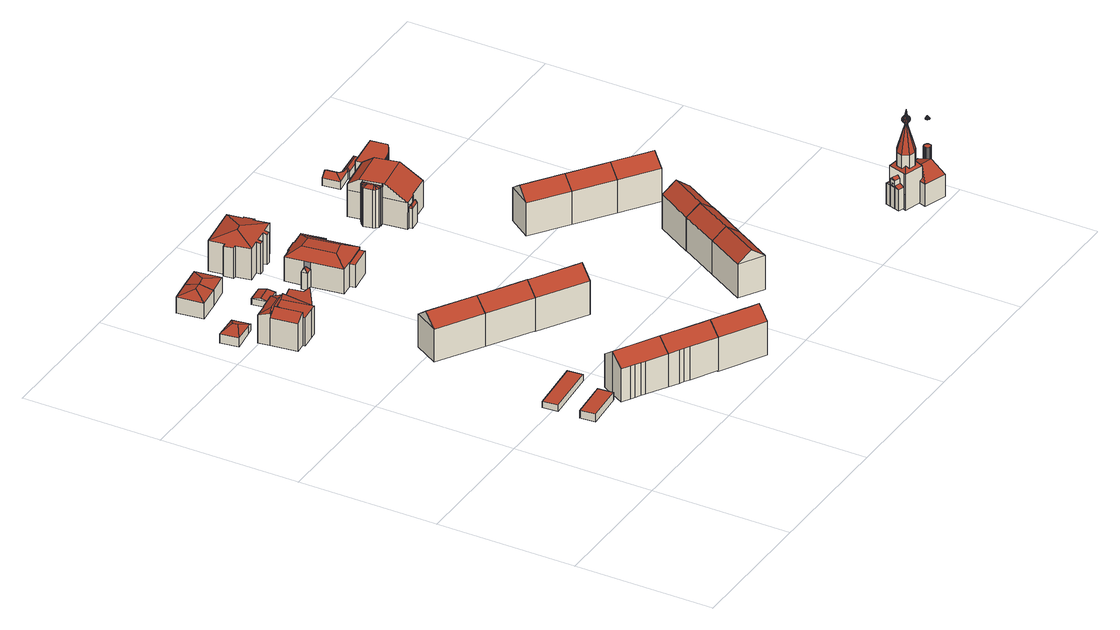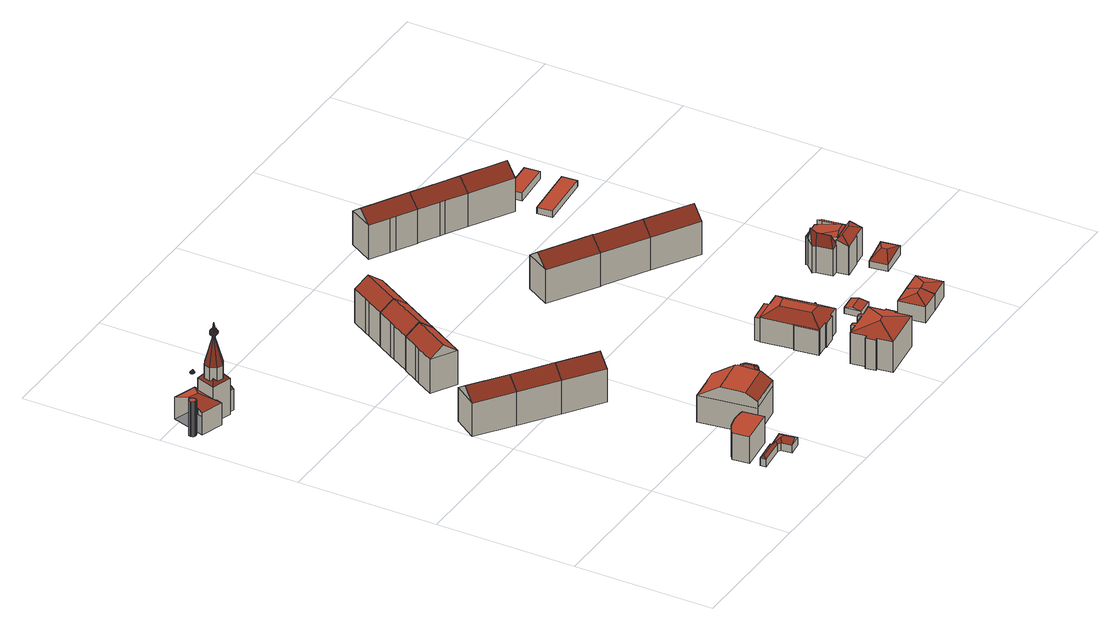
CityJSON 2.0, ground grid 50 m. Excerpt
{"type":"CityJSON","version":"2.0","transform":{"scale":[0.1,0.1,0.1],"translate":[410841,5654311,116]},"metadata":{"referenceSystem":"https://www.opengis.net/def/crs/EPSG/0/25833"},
"CityObjects":{
"building1":{"type":"Building","attributes":{"Dachtyp_tdc":"tdcPolyFlatRoof","Gemeindeschluessel":14612000,"Dachneigung":0,"QualitaetDacherkennung":85,"Geometrietyp2DReferenz":"3000","measuredHeight":2.91,"function":"31001_9998","roofType":"1000"},"geometry":[{"type":"Solid","lod":"2","boundaries":[[[[0,1,2,3]],[[1,4,5,2]],[[4,6,7,5]],[[6,0,3,7]],[[6,4,1,0]],[[3,2,5,7]]]],"semantics":{"surfaces":[{"type":"WallSurface"},{"type":"RoofSurface"},{"type":"GroundSurface"}],"values":[[0,0,0,0,1,2]]}}]},
"building2":{"type":"Building","attributes":{"Dachtyp_tdc":"tdcPolyFlatRoof","Gemeindeschluessel":14612000,"Dachneigung":0,"QualitaetDacherkennung":77,"Geometrietyp2DReferenz":"3000","measuredHeight":2.36,"function":"31001_9998","roofType":"1000"},"geometry":[{"type":"Solid","lod":"2","boundaries":[[[[8,9,10,11]],[[9,12,13,10]],[[12,14,15,13]],[[14,8,11,15]],[[14,12,9,8]],[[11,10,13,15]]]],"semantics":{"surfaces":[{"type":"WallSurface"},{"type":"RoofSurface"},{"type":"GroundSurface"}],"values":[[0,0,0,0,1,2]]}}]},
"building3":{"type":"Building","attributes":{"Dachtyp_tdc":"tdcGableRoof","Gemeindeschluessel":14612000,"Dachneigung":37.38,"QualitaetDacherkennung":74,"Geometrietyp2DReferenz":"3000","measuredHeight":16.35,"function":"31001_9998","roofType":"3100"},"geometry":[{"type":"Solid","lod":"2","boundaries":[[[[16,17,18,19]],[[17,20,21,18]],[[20,22,23,21]],[[22,24,25,23]],[[24,26,27,25]],[[26,28,29,27]],[[28,30,31,29]],[[30,32,33,31]],[[32,34,35,33]],[[34,16,19,35]],[[30,28,26,24]],[[24,22,20,17,16,34,32,30]],[[19,18,21,23,25,27,29,31,33,35]]]],"semantics":{"surfaces":[{"type":"WallSurface"},{"type":"RoofSurface"},{"type":"GroundSurface"}],"values":[[0,0,0,0,0,0,0,0,0,0,1,1,2]]}}]},
"building4":{"type":"Building","attributes":{"Dachtyp_tdc":"tdcFreeFormRoof","Gemeindeschluessel":14612000,"Dachneigung":23.74,"QualitaetDacherkennung":48,"Geometrietyp2DReferenz":"3000","measuredHeight":4.78,"function":"31001_9998","roofType":"5000"},"geometry":[{"type":"Solid","lod":"2","boundaries":[[[[36,37,38,39]],[[37,40,41,38]],[[40,42,43,41]],[[42,44,45,43]],[[44,46,47,45]],[[46,36,39,47]],[[48,49,36,46,50]],[[42,40,51]],[[50,44,42,51,48]],[[49,48,51,40,37]],[[37,36,49]],[[46,44,50]],[[39,38,41,43,45,47]]]],"semantics":{"surfaces":[{"type":"WallSurface"},{"type":"RoofSurface"},{"type":"GroundSurface"}],"values":[[0,0,0,0,0,0,1,1,1,1,0,0,2]]}}]},
"building5":{"type":"Building","attributes":{"Gemeindeschluessel":14612000,"Geometrietyp2DReferenz":"3000","function":"31001_9998","roofType":"9999"},"children":["building5-1","building5-2","building5-3","building5-4"]},
"building5-1":{"type":"BuildingPart","attributes":{"Dachtyp_tdc":"tdcPolyFlatRoof","Dachneigung":28.45,"QualitaetDacherkennung":73,"Geometrietyp2DReferenz":"3000","measuredHeight":12.54,"roofType":"2100"},"parents":["building5"],"geometry":[{"type":"MultiSurface","lod":"2","boundaries":[[[52,53,54,55,56,57]],[[53,58,59,54]],[[53,52,60,61,62,58]],[[59,63,55,54]]],"semantics":{"surfaces":[{"type":"WallSurface"},{"type":"RoofSurface"},{"type":"GroundSurface"}],"values":[0,0,1,2]}}]},
"building5-2":{"type":"BuildingPart","attributes":{"Dachtyp_tdc":"tdcHipRoof","Dachneigung":27.17,"QualitaetDacherkennung":54,"Geometrietyp2DReferenz":"3000","measuredHeight":12.34,"roofType":"3200"},"parents":["building5"],"geometry":[{"type":"MultiSurface","lod":"2","boundaries":[[[64,65,66,67]],[[65,68,69,70,66]],[[71,72,73,59,58]],[[72,74,75,73]],[[74,76,77,75]],[[76,64,67,77]],[[72,71,78]],[[68,65,79]],[[71,62,80,81,68,79,78]],[[65,64,76,74,72,78,79]],[[67,66,70,82,63,59,73,75,77]]],"semantics":{"surfaces":[{"type":"WallSurface"},{"type":"RoofSurface"},{"type":"GroundSurface"}],"values":[0,0,0,0,0,0,1,1,1,1,2]}}]},
"building5-3":{"type":"BuildingPart","attributes":{"Dachtyp_tdc":"tdcFreeFormRoof","Dachneigung":69.55,"QualitaetDacherkennung":25,"Geometrietyp2DReferenz":"3000","measuredHeight":15.75,"roofType":"5000"},"parents":["building5"],"geometry":[{"type":"MultiSurface","lod":"2","boundaries":[[[83,84,85,86]],[[84,87,88,85]],[[69,89,90,70]],[[89,83,86,90]],[[91,92,93,94,87]],[[92,91,84,83]],[[93,92,83,89]],[[93,89,69,94]],[[84,91,87]],[[86,85,88,82,70,90]]],"semantics":{"surfaces":[{"type":"WallSurface"},{"type":"RoofSurface"},{"type":"GroundSurface"}],"values":[0,0,0,0,1,1,1,1,0,2]}}]},
"building5-4":{"type":"BuildingPart","attributes":{"Dachtyp_tdc":"tdcHipAndGableRoof","Dachneigung":13.01,"QualitaetDacherkennung":24,"Geometrietyp2DReferenz":"3000","measuredHeight":12.87,"roofType":"5000"},"parents":["building5"],"geometry":[{"type":"MultiSurface","lod":"2","boundaries":[[[95,96,97,88,87]],[[96,98,99,97]],[[98,100,101,99]],[[100,56,55,101]],[[96,102,103,104]],[[103,105,106,104]],[[57,100,98,96,104,106,60]],[[100,57,56]],[[107,81,103,102,95]],[[95,102,96]],[[82,88,97,99,101,55,63]]],"semantics":{"surfaces":[{"type":"WallSurface"},{"type":"RoofSurface"},{"type":"GroundSurface"}],"values":[0,0,0,0,1,1,1,0,0,0,2]}}]},
"building6":{"type":"Building","attributes":{"Dachtyp_tdc":"tdcGableRoof","Gemeindeschluessel":14612000,"Dachneigung":38.04,"QualitaetDacherkennung":85,"Geometrietyp2DReferenz":"3000","measuredHeight":16.37,"function":"31001_9998","roofType":"3100"},"geometry":[{"type":"Solid","lod":"2","boundaries":[[[[108,109,110,111]],[[109,112,113,110]],[[112,114,115,113]],[[114,108,111,115]],[[112,109,116]],[[108,114,117]],[[109,108,117,116]],[[114,112,116,117]],[[111,110,113,115]]]],"semantics":{"surfaces":[{"type":"WallSurface"},{"type":"RoofSurface"},{"type":"GroundSurface"}],"values":[[0,0,0,0,0,0,1,1,2]]}}]},
"building7":{"type":"Building","attributes":{"Dachtyp_tdc":"tdcGableRoof","Gemeindeschluessel":14612000,"Dachneigung":37.4,"QualitaetDacherkennung":79,"Geometrietyp2DReferenz":"3000","measuredHeight":16.38,"function":"31001_9998","roofType":"3100"},"geometry":[{"type":"Solid","lod":"2","boundaries":[[[[118,119,120,121]],[[119,122,123,120]],[[122,124,125,123]],[[124,126,127,125]],[[126,128,129,127]],[[128,130,131,129]],[[130,32,132,131]],[[32,30,133,132]],[[30,28,134,133]],[[28,135,136,134]],[[135,118,121,136]],[[30,32,130,128,126,124,122]],[[122,119,118,135,28,30]],[[121,120,123,125,127,129,131,132,133,134,136]]]],"semantics":{"surfaces":[{"type":"WallSurface"},{"type":"RoofSurface"},{"type":"GroundSurface"}],"values":[[0,0,0,0,0,0,0,0,0,0,0,1,1,2]]}}]},
"building8":{"type":"Building","attributes":{"Dachtyp_tdc":"tdcHipAndGableRoof","Gemeindeschluessel":14612000,"Dachneigung":14.7,"QualitaetDacherkennung":89,"Geometrietyp2DReferenz":"3000","measuredHeight":7.18,"function":"31001_9998","roofType":"5000"},"geometry":[{"type":"Solid","lod":"2","boundaries":[[[[137,138,139,140]],[[138,141,142,139]],[[141,143,144,142]],[[143,137,140,144]],[[141,138,145]],[[137,143,146]],[[138,137,146,145]],[[143,141,145,146]],[[140,139,142,144]]]],"semantics":{"surfaces":[{"type":"WallSurface"},{"type":"RoofSurface"},{"type":"GroundSurface"}],"values":[[0,0,0,0,1,0,1,1,2]]}}]},
"building9":{"type":"Building","attributes":{"Dachtyp_tdc":"tdcGableRoof","Gemeindeschluessel":14612000,"Dachneigung":37.84,"QualitaetDacherkennung":88,"Geometrietyp2DReferenz":"3000","measuredHeight":16.38,"function":"31001_9998","roofType":"3100"},"geometry":[{"type":"Solid","lod":"2","boundaries":[[[[114,147,148,115]],[[147,149,150,148]],[[149,108,111,150]],[[108,114,115,111]],[[149,147,151]],[[114,108,117]],[[147,114,117,151]],[[108,149,151,117]],[[115,148,150,111]]]],"semantics":{"surfaces":[{"type":"WallSurface"},{"type":"RoofSurface"},{"type":"GroundSurface"}],"values":[[0,0,0,0,0,0,1,1,2]]}}]},
"building10":{"type":"Building","attributes":{"Dachtyp_tdc":"tdcFreeFormRoof","Gemeindeschluessel":14612000,"Dachneigung":37.56,"QualitaetDacherkennung":75,"Geometrietyp2DReferenz":"3000","measuredHeight":16.58,"function":"31001_9998","roofType":"5000"},"geometry":[{"type":"Solid","lod":"2","boundaries":[[[[124,119,152,153]],[[119,154,155,152]],[[154,156,157,155]],[[156,158,159,157]],[[158,160,161,159]],[[160,124,153,161]],[[162,158,156,154,119,122]],[[160,162,122,124]],[[160,158,162]],[[119,124,122]],[[153,152,155,157,159,161]]]],"semantics":{"surfaces":[{"type":"WallSurface"},{"type":"RoofSurface"},{"type":"GroundSurface"}],"values":[[0,0,0,0,0,0,1,1,0,0,2]]}}]},
"building11":{"type":"Building","attributes":{"Dachtyp_tdc":"tdcHipAndGableRoof","Gemeindeschluessel":14612000,"Dachneigung":14.88,"QualitaetDacherkennung":91,"Geometrietyp2DReferenz":"3000","measuredHeight":7.19,"function":"31001_9998","roofType":"5000"},"geometry":[{"type":"Solid","lod":"2","boundaries":[[[[143,163,164,144]],[[163,165,166,164]],[[165,137,140,166]],[[137,143,144,140]],[[165,163,167]],[[143,137,146]],[[163,143,146,167]],[[137,165,167,146]],[[144,164,166,140]]]],"semantics":{"surfaces":[{"type":"WallSurface"},{"type":"RoofSurface"},{"type":"GroundSurface"}],"values":[[0,0,0,0,1,0,1,1,2]]}}]},
"building12":{"type":"Building","attributes":{"Dachtyp_tdc":"tdcGableRoof","Gemeindeschluessel":14612000,"Dachneigung":12.92,"QualitaetDacherkennung":46,"Geometrietyp2DReferenz":"3000","measuredHeight":2.91,"function":"31001_9998","roofType":"3100"},"geometry":[{"type":"Solid","lod":"2","boundaries":[[[[168,169,170,171]],[[169,172,173,170]],[[172,174,175,173]],[[174,168,171,175]],[[172,169,176]],[[168,174,177]],[[169,168,177,176]],[[174,172,176,177]],[[171,170,173,175]]]],"semantics":{"surfaces":[{"type":"WallSurface"},{"type":"RoofSurface"},{"type":"GroundSurface"}],"values":[[0,0,0,0,0,0,1,1,2]]}}]},
"building13":{"type":"Building","attributes":{"Dachtyp_tdc":"tdcGableRoof","Gemeindeschluessel":14612000,"Dachneigung":38.1,"QualitaetDacherkennung":90,"Geometrietyp2DReferenz":"3000","measuredHeight":16.61,"function":"31001_9998","roofType":"3100"},"geometry":[{"type":"Solid","lod":"2","boundaries":[[[[147,178,179,180]],[[178,181,182,179]],[[181,149,183,182]],[[149,147,180,183]],[[181,178,184]],[[147,149,185]],[[178,147,185,184]],[[149,181,184,185]],[[180,179,182,183]]]],"semantics":{"surfaces":[{"type":"WallSurface"},{"type":"RoofSurface"},{"type":"GroundSurface"}],"values":[[0,0,0,0,0,0,1,1,2]]}}]},
"building14":{"type":"Building","attributes":{"Gemeindeschluessel":14612000,"Geometrietyp2DReferenz":"3000","function":"31001_9998","roofType":"9999"},"children":["building14-1","building14-2","building14-3","building14-4"]},
"building14-1":{"type":"BuildingPart","attributes":{"Dachtyp_tdc":"tdcFreeFormRoof","Dachneigung":53.83,"QualitaetDacherkennung":13,"Geometrietyp2DReferenz":"3000","measuredHeight":8.08,"roofType":"5000"},"parents":["building14"],"geometry":[{"type":"MultiSurface","lod":"2","boundaries":[[[186,187,188,189]],[[187,190,191,188]],[[190,192,193,191]],[[194,195,187,186]],[[194,186,192]],[[195,194,192,190]],[[187,195,190]],[[193,189,188,191]]],"semantics":{"surfaces":[{"type":"WallSurface"},{"type":"RoofSurface"},{"type":"GroundSurface"}],"values":[0,0,0,1,1,1,0,2]}}]},
"building14-2":{"type":"BuildingPart","attributes":{"Dachtyp_tdc":"tdcPolyFlatRoof","Dachneigung":0,"QualitaetDacherkennung":37,"Geometrietyp2DReferenz":"3000","measuredHeight":8.58,"roofType":"1000"},"parents":["building14"],"geometry":[{"type":"MultiSurface","lod":"2","boundaries":[[[196,197,198,199]],[[197,200,201,198]],[[200,202,203,201]],[[202,200,197,196]],[[199,198,201,203]]],"semantics":{"surfaces":[{"type":"WallSurface"},{"type":"RoofSurface"},{"type":"GroundSurface"}],"values":[0,0,0,1,2]}}]},
"building14-3":{"type":"BuildingPart","attributes":{"Dachtyp_tdc":"tdcPolyFlatRoof","Dachneigung":0,"QualitaetDacherkennung":66,"Geometrietyp2DReferenz":"3000","measuredHeight":9.38,"roofType":"1000"},"parents":["building14"],"geometry":[{"type":"MultiSurface","lod":"2","boundaries":[[[204,205,206,207,208]],[[205,209,210,206]],[[209,211,212,213,210]],[[211,209,205,204]],[[207,206,210,213]]],"semantics":{"surfaces":[{"type":"WallSurface"},{"type":"RoofSurface"},{"type":"GroundSurface"}],"values":[0,0,0,1,2]}}]},
"building14-4":{"type":"BuildingPart","attributes":{"Dachtyp_tdc":"tdcCutTentRoof","Dachneigung":30.18,"QualitaetDacherkennung":80,"Geometrietyp2DReferenz":"3000","measuredHeight":11.94,"roofType":"9999"},"parents":["building14"],"geometry":[{"type":"MultiSurface","lod":"2","boundaries":[[[214,215,216,217]],[[215,208,207,216]],[[212,218,219,213]],[[218,220,199,219]],[[220,196,199]],[[221,222,223,203,202]],[[222,224,186,189,223]],[[225,226,227,193,192]],[[226,228,229,227]],[[228,230,231,229]],[[230,214,217,231]],[[218,212,208,232,233]],[[222,221,220,218,233,234]],[[226,225,224,222,234,235]],[[208,215,214,230,228,226,235,232]],[[235,234,233,232]],[[217,216,207,213,219,199,203,223,189,193,227,229,231]]],"semantics":{"surfaces":[{"type":"WallSurface"},{"type":"RoofSurface"},{"type":"GroundSurface"}],"values":[0,0,0,0,0,0,0,0,0,0,0,1,1,1,1,1,2]}}]},
"building15":{"type":"Building","attributes":{"Dachtyp_tdc":"tdcHipRoof","Gemeindeschluessel":14612000,"Dachneigung":14.24,"QualitaetDacherkennung":72,"Geometrietyp2DReferenz":"3000","measuredHeight":13.61,"function":"31001_9998","roofType":"3200"},"geometry":[{"type":"Solid","lod":"2","boundaries":[[[[236,237,238,239]],[[237,240,241,238]],[[240,242,243,241]],[[242,244,245,243]],[[244,246,247,245]],[[246,248,249,247]],[[248,250,251,249]],[[250,252,253,251]],[[252,254,255,253]],[[254,256,257,255]],[[256,258,259,257]],[[258,260,261,259]],[[260,262,263,261]],[[262,264,265,263]],[[264,266,267,265]],[[266,268,269,267]],[[268,270,271,269]],[[270,272,273,271]],[[272,274,275,273]],[[274,236,239,275]],[[270,268,266,264,262,260,276]],[[258,256,254,252,250,248,277]],[[260,258,277,276]],[[248,246,244,242,240,237,236,274,272,270,276,277]],[[239,238,241,243,245,247,249,251,253,255,257,259,261,263,265,267,269,271,273,275]]]],"semantics":{"surfaces":[{"type":"WallSurface"},{"type":"RoofSurface"},{"type":"GroundSurface"}],"values":[[0,0,0,0,0,0,0,0,0,0,0,0,0,0,0,0,0,0,0,0,1,1,1,1,2]]}}]},
"building16":{"type":"Building","attributes":{"Dachtyp_tdc":"tdcFreeFormRoof","Gemeindeschluessel":14612000,"Dachneigung":36.23,"QualitaetDacherkennung":69,"Geometrietyp2DReferenz":"3000","measuredHeight":16.42,"function":"31001_9998","roofType":"5000"},"geometry":[{"type":"Solid","lod":"2","boundaries":[[[[278,279,280,281]],[[279,282,283,280]],[[282,284,285,283]],[[284,286,287,285]],[[286,288,289,287]],[[288,278,281,289]],[[290,291,279,278]],[[284,282,291,290,288,286]],[[278,288,290]],[[282,279,291]],[[281,280,283,285,287,289]]]],"semantics":{"surfaces":[{"type":"WallSurface"},{"type":"RoofSurface"},{"type":"GroundSurface"}],"values":[[0,0,0,0,0,0,1,1,0,0,2]]}}]},
"building17":{"type":"Building","attributes":{"Dachtyp_tdc":"tdcFreeFormRoof","Gemeindeschluessel":14612000,"Dachneigung":36.78,"QualitaetDacherkennung":87,"Geometrietyp2DReferenz":"3000","measuredHeight":16.41,"function":"31001_9998","roofType":"5000"},"geometry":[{"type":"Solid","lod":"2","boundaries":[[[[282,279,280,283]],[[279,292,293,280]],[[292,294,295,293]],[[294,296,297,295]],[[296,298,299,297]],[[298,282,283,299]],[[296,294,300,291,282,298]],[[291,300,292,279]],[[279,282,291]],[[294,292,300]],[[283,280,293,295,297,299]]]],"semantics":{"surfaces":[{"type":"WallSurface"},{"type":"RoofSurface"},{"type":"GroundSurface"}],"values":[[0,0,0,0,0,0,1,1,0,0,2]]}}]},
"building18":{"type":"Building","attributes":{"Gemeindeschluessel":14612000,"Geometrietyp2DReferenz":"3000","function":"31001_9998","roofType":"9999"},"children":["building18-1","building18-2","building18-3"]},
"building18-1":{"type":"BuildingPart","attributes":{"Dachtyp_tdc":"tdcFreeFormRoof","Dachneigung":51.7,"QualitaetDacherkennung":6,"Geometrietyp2DReferenz":"3000","measuredHeight":8.43,"roofType":"5000"},"parents":["building18"],"geometry":[{"type":"MultiSurface","lod":"2","boundaries":[[[301,302,303,304]],[[302,305,306,303]],[[305,307,308,306]],[[309,310,311,312]],[[310,301,304,311]],[[305,307,305,302,313]],[[302,301,310,313]],[[310,309,305,313]],[[304,303,306,308,306,312,311]]],"semantics":{"surfaces":[{"type":"WallSurface"},{"type":"RoofSurface"},{"type":"GroundSurface"}],"values":[0,0,0,0,0,1,1,1,2]}}]},
"building18-2":{"type":"BuildingPart","attributes":{"Dachtyp_tdc":"tdcFreeFormRoof","Dachneigung":22.86,"QualitaetDacherkennung":20,"Geometrietyp2DReferenz":"3000","measuredHeight":15.16,"roofType":"5000"},"parents":["building18"],"geometry":[{"type":"MultiSurface","lod":"2","boundaries":[[[314,315,316,317]],[[315,318,319,320,316]],[[321,322,323,324,325]],[[322,326,327,323]],[[326,328,329,327]],[[322,321,330]],[[321,318,331,332,333,334,335,336,337,338,330]],[[318,315,331]],[[315,314,332,331]],[[314,339,333,332]],[[339,340,333]],[[340,341,334,333]],[[341,342,335,334]],[[342,343,336,335]],[[343,328,337,336]],[[328,326,338,337]],[[326,322,330,338]],[[329,344,345,346,347,348,317,316,320,324,323,327]],[[328,343,344,329]],[[343,342,345,344]],[[342,341,346,345]],[[341,340,347,346]],[[340,339,348,347]],[[339,314,317,348]]],"semantics":{"surfaces":[{"type":"WallSurface"},{"type":"RoofSurface"},{"type":"GroundSurface"}],"values":[0,0,0,0,0,1,1,1,1,1,1,1,1,1,1,1,1,2,0,0,0,0,0,0]}}]},
"building18-3":{"type":"BuildingPart","attributes":{"Dachtyp_tdc":"tdcCutGableRoof","Dachneigung":33.43,"QualitaetDacherkennung":35,"Geometrietyp2DReferenz":"3000","measuredHeight":15.25,"roofType":"9999"},"parents":["building18"],"geometry":[{"type":"MultiSurface","lod":"2","boundaries":[[[349,350,351,352]],[[350,353,354,351]],[[353,355,309,312,354]],[[356,357,358,308,307]],[[357,325,324,358]],[[319,359,360,320]],[[359,349,352,360]],[[361,362,363,364]],[[355,365,350,366,367,356]],[[362,368,369,370,367,366,371,363]],[[356,367,370,357]],[[357,370,369,321,325]],[[318,368,319]],[[319,368,362,361,359]],[[353,365,355]],[[350,365,353]],[[349,364,363,371,366,350]],[[359,361,364,349]],[[352,351,354,312,306,308,358,324,320,360]]],"semantics":{"surfaces":[{"type":"WallSurface"},{"type":"RoofSurface"},{"type":"GroundSurface"}],"values":[0,0,0,0,0,0,0,1,1,1,0,0,0,0,0,0,0,0,2]}}]},
"building19":{"type":"Building","attributes":{"Dachtyp_tdc":"tdcFreeFormRoof","Gemeindeschluessel":14612000,"Dachneigung":36.37,"QualitaetDacherkennung":85,"Geometrietyp2DReferenz":"3000","measuredHeight":16.58,"function":"31001_9998","roofType":"5000"},"geometry":[{"type":"Solid","lod":"2","boundaries":[[[[292,372,373,374]],[[372,375,376,373]],[[375,377,378,376]],[[377,379,380,378]],[[379,381,382,380]],[[381,292,374,382]],[[383,384,372,292]],[[377,375,384,383,381,379]],[[292,381,383]],[[375,372,384]],[[374,373,376,378,380,382]]]],"semantics":{"surfaces":[{"type":"WallSurface"},{"type":"RoofSurface"},{"type":"GroundSurface"}],"values":[[0,0,0,0,0,0,1,1,0,0,2]]}}]},
"building20":{"type":"Building","attributes":{"Dachtyp_tdc":"tdcGableRoof","Gemeindeschluessel":14612000,"Dachneigung":36.61,"QualitaetDacherkennung":87,"Geometrietyp2DReferenz":"3000","measuredHeight":16.31,"function":"31001_9998","roofType":"3100"},"geometry":[{"type":"Solid","lod":"2","boundaries":[[[[385,386,387,388]],[[386,389,390,387]],[[389,391,392,390]],[[391,385,388,392]],[[389,386,393]],[[385,391,394]],[[386,385,394,393]],[[391,389,393,394]],[[388,387,390,392]]]],"semantics":{"surfaces":[{"type":"WallSurface"},{"type":"RoofSurface"},{"type":"GroundSurface"}],"values":[[0,0,0,0,0,0,1,1,2]]}}]},
"building21":{"type":"Building","attributes":{"Dachtyp_tdc":"tdcGableRoof","Gemeindeschluessel":14612000,"Dachneigung":36.73,"QualitaetDacherkennung":89,"Geometrietyp2DReferenz":"3000","measuredHeight":16.29,"function":"31001_9998","roofType":"3100"},"geometry":[{"type":"Solid","lod":"2","boundaries":[[[[391,395,396,392]],[[395,397,398,396]],[[397,385,388,398]],[[385,391,392,388]],[[397,395,399]],[[391,385,394]],[[395,391,394,399]],[[385,397,399,394]],[[392,396,398,388]]]],"semantics":{"surfaces":[{"type":"WallSurface"},{"type":"RoofSurface"},{"type":"GroundSurface"}],"values":[[0,0,0,0,0,0,1,1,2]]}}]},
"building22":{"type":"Building","attributes":{"Dachtyp_tdc":"tdcPolyFlatRoof","Gemeindeschluessel":14612000,"Dachneigung":0,"QualitaetDacherkennung":64,"Geometrietyp2DReferenz":"3000","measuredHeight":10,"function":"31001_9998","roofType":"1000"},"geometry":[{"type":"Solid","lod":"2","boundaries":[[[[400,401,402,403]],[[401,404,405,402]],[[404,406,407,405]],[[406,408,409,407]],[[408,410,411,409]],[[410,412,413,411]],[[412,414,415,413]],[[414,416,417,415]],[[416,418,419,417]],[[418,420,421,419]],[[420,422,423,421]],[[422,424,425,423]],[[424,426,427,425]],[[426,428,429,427]],[[426,424,422,420,418,416,414,412,410,408,406,404,401,400,428]],[[429,403,402,405,407,409,411,413,415,417,419,421,423,425,427]],[[428,400,403,429]]]],"semantics":{"surfaces":[{"type":"WallSurface"},{"type":"RoofSurface"},{"type":"GroundSurface"}],"values":[[0,0,0,0,0,0,0,0,0,0,0,0,0,0,1,2,0]]}}]},
"building23":{"type":"Building","attributes":{"Dachtyp_tdc":"tdcFreeFormRoof","Gemeindeschluessel":14612000,"Dachneigung":30.63,"QualitaetDacherkennung":25,"Geometrietyp2DReferenz":"3000","measuredHeight":4.24,"function":"31001_9998","roofType":"5000"},"geometry":[{"type":"Solid","lod":"2","boundaries":[[[[430,431,432,433]],[[431,434,435,432]],[[434,436,437,435]],[[436,438,439,437]],[[438,440,441,439]],[[440,442,443,441]],[[442,444,445,443]],[[444,446,447,445]],[[446,430,433,447]],[[448,449,446,444]],[[450,451,448,444,442]],[[450,442,440]],[[451,450,440,438]],[[452,449,448,451,438,436]],[[453,452,436,434]],[[454,453,434,431]],[[454,431,430]],[[449,452,453,454,430,446]],[[433,432,435,437,439,441,443,445,447]]]],"semantics":{"surfaces":[{"type":"WallSurface"},{"type":"RoofSurface"},{"type":"GroundSurface"}],"values":[[0,0,0,0,0,0,0,0,0,1,1,0,1,1,1,1,1,1,2]]}}]},
"building24":{"type":"Building","attributes":{"Dachtyp_tdc":"tdcGableRoof","Gemeindeschluessel":14612000,"Dachneigung":36.73,"QualitaetDacherkennung":88,"Geometrietyp2DReferenz":"3000","measuredHeight":16.34,"function":"31001_9998","roofType":"3100"},"geometry":[{"type":"Solid","lod":"2","boundaries":[[[[455,456,457,396]],[[456,458,459,457]],[[458,397,398,459]],[[397,455,396,398]],[[458,456,460]],[[455,397,461]],[[456,455,461,460]],[[397,458,460,461]],[[396,457,459,398]]]],"semantics":{"surfaces":[{"type":"WallSurface"},{"type":"RoofSurface"},{"type":"GroundSurface"}],"values":[[0,0,0,0,0,0,1,1,2]]}}]},
"building25":{"type":"Building","attributes":{"name":"Kirche des Heiligen Simeon vom Wunderbaren Berge","Gemeindeschluessel":14612000,"QualitaetDacherkennung":100,"Geometrietyp2DReferenz":"3000","function":"31001_3041","roofType":"9999"},"children":["building25-1","building25-2","building25-3","building25-4","building25-5","building25-6","building25-7","building25-8"]},
"building25-1":{"type":"BuildingPart","attributes":{"Dachtyp_tdc":"tdcGableRoof","Dachneigung":39.08,"QualitaetDacherkennung":100,"Geometrietyp2DReferenz":"3000","measuredHeight":11.27,"roofType":"3100"},"parents":["building25"],"geometry":[{"type":"MultiSurface","lod":"2","boundaries":[[[462,463,464,465,466,467]],[[463,468,469,464]],[[468,470,471,472,473,469]],[[468,463,474]],[[463,462,475,474]],[[470,468,474,475]],[[465,464,469,473]]],"semantics":{"surfaces":[{"type":"WallSurface"},{"type":"RoofSurface"},{"type":"GroundSurface"}],"values":[0,0,0,0,1,1,2]}}]},
"building25-2":{"type":"BuildingPart","attributes":{"Dachtyp_tdc":"tdcGableRoof","Dachneigung":22.47,"QualitaetDacherkennung":100,"Geometrietyp2DReferenz":"3000","measuredHeight":9.21,"roofType":"3100"},"parents":["building25"],"geometry":[{"type":"MultiSurface","lod":"2","boundaries":[[[476,477,478,479]],[[477,480,481,478]],[[480,482,483,481]],[[480,477,484]],[[477,476,485,484]],[[482,480,484,485]],[[479,478,481,483]]],"semantics":{"surfaces":[{"type":"WallSurface"},{"type":"RoofSurface"},{"type":"GroundSurface"}],"values":[0,0,0,0,1,1,2]}}]},
"building25-3":{"type":"BuildingPart","attributes":{"Dachtyp_tdc":"tdcTentRoof","Dachneigung":75.08,"QualitaetDacherkennung":100,"Geometrietyp2DReferenz":"3000","measuredHeight":16.09,"roofType":"4000"},"parents":["building25"],"geometry":[{"type":"Solid","lod":"2","boundaries":[[[[486,487,488,489]],[[487,490,491,488]],[[490,492,493,491]],[[492,494,495,493]],[[494,496,497,495]],[[496,498,499,497]],[[498,500,501,499]],[[500,486,489,501]],[[487,486,502]],[[490,487,502]],[[492,490,502]],[[494,492,502]],[[496,494,502]],[[498,496,502]],[[500,498,502]],[[486,500,502]],[[489,488,491,493,495,497,499,501]]]],"semantics":{"surfaces":[{"type":"WallSurface"},{"type":"RoofSurface"},{"type":"GroundSurface"}],"values":[[0,0,0,0,0,0,0,0,1,1,1,1,1,1,1,1,2]]}}]},
"building25-4":{"type":"BuildingPart","attributes":{"Dachtyp_tdc":"tdcPyramidRoof","Dachneigung":51.52,"QualitaetDacherkennung":100,"Geometrietyp2DReferenz":"3000","measuredHeight":18.09,"roofType":"4000"},"parents":["building25"],"geometry":[{"type":"MultiSurface","lod":"2","boundaries":[[[503,504,505,506]],[[504,507,508,505]],[[507,509,510,508]],[[504,503,511]],[[507,504,511]],[[509,507,511]],[[503,509,511]],[[506,505,508,510]]],"semantics":{"surfaces":[{"type":"WallSurface"},{"type":"RoofSurface"},{"type":"GroundSurface"}],"values":[0,0,0,1,1,1,1,2]}}]},
"building25-5":{"type":"BuildingPart","attributes":{"Dachtyp_tdc":"tdcFreeFormRoof","Dachneigung":82.15,"QualitaetDacherkennung":100,"Geometrietyp2DReferenz":"3000","measuredHeight":5.95,"roofType":"5000"},"parents":["building25"],"geometry":[{"type":"Solid","lod":"2","boundaries":[[[[512,513,514,515]],[[513,516,517,514]],[[516,518,519,517]],[[518,520,521,519]],[[520,522,523,521]],[[522,524,525,523]],[[524,526,527,525]],[[526,528,529,527]],[[528,530,531,529]],[[530,532,533,531]],[[532,534,535,533]],[[534,536,537,535]],[[536,538,539,537]],[[538,540,541,539]],[[540,542,543,541]],[[542,544,545,543]],[[544,546,547,545]],[[546,512,515,547]],[[548,549,550]],[[548,550,551]],[[548,551,552]],[[548,552,553]],[[548,553,554]],[[548,554,555]],[[548,555,556]],[[548,556,557]],[[548,557,558]],[[548,558,559]],[[548,559,560]],[[548,560,561]],[[548,561,562]],[[548,562,563]],[[548,563,564]],[[548,564,565]],[[548,565,566]],[[548,566,549]],[[549,567,568,550]],[[550,568,569,551]],[[551,569,570,552]],[[552,570,571,553]],[[553,571,572,554]],[[554,572,573,555]],[[555,573,574,556]],[[556,574,575,557]],[[557,575,576,558]],[[558,576,577,559]],[[559,577,578,560]],[[560,578,579,561]],[[561,579,580,562]],[[562,580,581,563]],[[563,581,582,564]],[[564,582,583,565]],[[565,583,584,566]],[[566,584,567,549]],[[567,585,586,568]],[[568,586,587,569]],[[569,587,588,570]],[[570,588,589,571]],[[571,589,590,572]],[[572,590,591,573]],[[573,591,592,574]],[[574,592,593,575]],[[575,593,594,576]],[[576,594,595,577]],[[577,595,596,578]],[[578,596,597,579]],[[579,597,598,580]],[[580,598,599,581]],[[581,599,600,582]],[[582,600,601,583]],[[583,601,602,584]],[[584,602,585,567]],[[585,603,604,586]],[[586,604,605,587]],[[587,605,606,588]],[[588,606,607,589]],[[589,607,608,590]],[[590,608,609,591]],[[591,609,610,592]],[[592,610,611,593]],[[593,611,612,594]],[[594,612,613,595]],[[595,613,614,596]],[[596,614,615,597]],[[597,615,616,598]],[[598,616,617,599]],[[599,617,618,600]],[[600,618,619,601]],[[601,619,620,602]],[[602,620,603,585]],[[603,621,622,604]],[[604,622,623,605]],[[605,623,624,606]],[[606,624,625,607]],[[607,625,626,608]],[[608,626,627,609]],[[609,627,628,610]],[[610,628,629,611]],[[611,629,630,612]],[[612,630,631,613]],[[613,631,632,614]],[[614,632,633,615]],[[615,633,634,616]],[[616,634,635,617]],[[617,635,636,618]],[[618,636,637,619]],[[619,637,638,620]],[[620,638,621,603]],[[621,639,640,622]],[[622,640,641,623]],[[623,641,642,624]],[[624,642,643,625]],[[625,643,644,626]],[[626,644,645,627]],[[627,645,646,628]],[[628,646,647,629]],[[629,647,648,630]],[[630,648,649,631]],[[631,649,650,632]],[[632,650,651,633]],[[633,651,652,634]],[[634,652,653,635]],[[635,653,654,636]],[[636,654,655,637]],[[637,655,656,638]],[[638,656,639,621]],[[639,657,658,640]],[[640,658,659,641]],[[641,659,660,642]],[[642,660,661,643]],[[643,661,662,644]],[[644,662,663,645]],[[645,663,664,646]],[[646,664,665,647]],[[647,665,666,648]],[[648,666,667,649]],[[649,667,668,650]],[[650,668,669,651]],[[651,669,670,652]],[[652,670,671,653]],[[653,671,672,654]],[[654,672,673,655]],[[655,673,674,656]],[[656,674,657,639]],[[657,675,676,658]],[[658,676,677,659]],[[659,677,678,660]],[[660,678,679,661]],[[661,679,680,662]],[[662,680,681,663]],[[663,681,682,664]],[[664,682,683,665]],[[665,683,684,666]],[[666,684,685,667]],[[667,685,686,668]],[[668,686,687,669]],[[669,687,688,670]],[[670,688,689,671]],[[671,689,690,672]],[[672,690,691,673]],[[673,691,692,674]],[[674,692,675,657]],[[675,546,544,676]],[[676,544,542,677]],[[677,542,540,678]],[[678,540,538,679]],[[679,538,536,680]],[[680,536,534,681]],[[681,534,532,682]],[[682,532,530,683]],[[683,530,528,684]],[[684,528,526,685]],[[685,526,524,686]],[[686,524,522,687]],[[687,522,520,688]],[[688,520,518,689]],[[689,518,516,690]],[[690,516,513,691]],[[691,513,512,692]],[[692,512,546,675]],[[515,514,517,519,521,523,525,527,529,531,533,535,537,539,541,543,545,547]]]],"semantics":{"surfaces":[{"type":"WallSurface"},{"type":"RoofSurface"},{"type":"GroundSurface"}],"values":[[0,0,0,0,0,0,0,0,0,0,0,0,0,0,0,0,0,0,1,1,1,1,1,1,1,1,1,1,1,1,1,1,1,1,1,1,1,1,1,1,1,1,1,1,1,1,1,1,1,1,1,1,1,1,1,1,1,1,1,1,1,1,1,1,1,1,1,1,1,1,1,1,1,1,1,1,1,1,1,1,1,1,1,1,1,1,1,1,1,1,1,1,1,1,1,1,1,1,1,1,1,1,1,1,1,1,1,1,1,1,1,1,1,1,1,1,1,1,1,1,1,1,1,1,1,1,1,1,1,1,1,1,1,1,1,1,1,1,1,1,1,1,1,1,1,1,1,1,1,1,1,1,1,1,1,1,1,1,1,1,1,1,1,1,1,1,1,1,1,1,1,1,1,1,1,1,1,1,1,1,2]]}}]},
"building25-6":{"type":"BuildingPart","attributes":{"Dachtyp_tdc":"tdcHipAndGableRoof","Dachneigung":23.88,"QualitaetDacherkennung":100,"Geometrietyp2DReferenz":"3000","measuredHeight":11.14,"roofType":"5000"},"parents":["building25"],"geometry":[{"type":"MultiSurface","lod":"2","boundaries":[[[693,694,695,696]],[[694,697,698,695]],[[697,699,700,698]],[[697,694,701]],[[694,693,702,701]],[[699,697,701,702]],[[696,695,698,700]]],"semantics":{"surfaces":[{"type":"WallSurface"},{"type":"RoofSurface"},{"type":"GroundSurface"}],"values":[0,0,0,1,1,1,2]}}]},
"building25-7":{"type":"BuildingPart","attributes":{"Dachtyp_tdc":"tdcTentRoof","Dachneigung":58.6,"QualitaetDacherkennung":100,"Geometrietyp2DReferenz":"3000","measuredHeight":1.21,"roofType":"4000"},"parents":["building25"],"geometry":[{"type":"Solid","lod":"2","boundaries":[[[[703,704,705]],[[706,703,705]],[[707,706,705]],[[708,707,705]],[[709,708,705]],[[710,709,705]],[[711,710,705]],[[712,711,705]],[[713,712,705]],[[714,713,705]],[[715,714,705]],[[716,715,705]],[[717,716,705]],[[718,717,705]],[[719,718,705]],[[720,719,705]],[[721,720,705]],[[704,721,705]],[[704,703,706,707,708,709,710,711,712,713,714,715,716,717,718,719,720,721]]]],"semantics":{"surfaces":[{"type":"RoofSurface"},{"type":"GroundSurface"}],"values":[[0,0,0,0,0,0,0,0,0,0,0,0,0,0,0,0,0,0,1]]}}]},
"building25-8":{"type":"BuildingPart","attributes":{"Dachtyp_tdc":"tdcPolyFlatRoof","Dachneigung":0,"QualitaetDacherkennung":100,"Geometrietyp2DReferenz":"3000","measuredHeight":13.11,"roofType":"1000"},"parents":["building25"],"geometry":[{"type":"Solid","lod":"2","boundaries":[[[[722,723,724,725]],[[723,726,727,724]],[[726,728,729,727]],[[728,730,731,729]],[[730,732,733,731]],[[732,734,735,733]],[[734,736,737,735]],[[736,738,739,737]],[[738,740,741,739]],[[740,742,743,741]],[[742,744,745,743]],[[744,746,747,745]],[[746,748,749,747]],[[748,750,751,749]],[[750,752,753,751]],[[752,754,755,753]],[[754,756,757,755]],[[756,722,725,757]],[[756,754,752,750,748,746,744,742,740,738,736,734,732,730,728,726,723,722]],[[725,724,727,729,731,733,735,737,739,741,743,745,747,749,751,753,755,757]]]],"semantics":{"surfaces":[{"type":"WallSurface"},{"type":"RoofSurface"},{"type":"GroundSurface"}],"values":[[0,0,0,0,0,0,0,0,0,0,0,0,0,0,0,0,0,0,1,2]]}}]}
},
"vertices":[
[175,357,97],[313,370,97],[313,370,68],[175,357,68],[318,315,97],[318,315,68],[180,303,97],[180,303,68],
[362,450,97],[168,431,97],[168,431,73],[362,450,73],[163,486,97],[163,486,73],[357,504,97],[357,504,73],
[385,254,190],[368,264,190],[368,264,66],[385,254,66],[353,272,190],[353,272,66],[323,290,190],[323,290,66],[348,334,229],[348,334,66],[374,378,191],[374,378,66],[523,291,191],[523,291,66],[498,248,229],[498,248,66],[472,203,190],[472,203,66],[400,245,190],[400,245,66],
[92,1512,93],[12,1500,101],[12,1500,66],[92,1512,66],[2,1565,101],[2,1565,66],[105,1580,91],[105,1580,66],[114,1516,91],[114,1516,66],[92,1513,94],[92,1513,66],[60,1531,114],[13,1501,101],[111,1516,92],[57,1549,114],
[119,1330,190],[82,1325,170],[82,1325,65],[119,1330,65],[119,1330,171],[119,1330,173],[69,1420,170],[69,1420,65],[109,1402,190],[106,1425,190],[98,1424,186],[106,1425,65],
[181,1480,170],[181,1478,171],[181,1478,65],[181,1480,65],[187,1437,186],[187,1437,165],[187,1437,65],[69,1420,186],[63,1461,171],[63,1461,65],[113,1468,171],[113,1468,65],[113,1470,170],[113,1470,65],[99,1433,188],[154,1440,188],[106,1425,186],[181,1436,186],[181,1436,65],
[219,1381,165],[228,1373,165],[228,1373,65],[219,1381,65],[194,1337,165],[194,1337,65],[211,1440,165],[211,1440,65],[213,1357,222],[205,1374,206],[198,1423,205],[181,1436,165],
[194,1337,171],[195,1331,171],[195,1331,65],[173,1328,171],[173,1328,65],[120,1321,171],[120,1321,65],[194,1337,172],[181,1436,192],[146,1422,194],[106,1425,192],[107,1416,194],[181,1436,171],
[403,828,184],[244,924,184],[244,924,60],[403,828,60],[296,1011,184],[296,1011,60],[455,915,184],[455,915,60],[270,968,224],[429,872,224],
[614,238,191],[683,198,191],[683,198,65],[614,238,65],[658,155,229],[658,155,65],[632,111,190],[632,111,65],[543,163,190],[543,163,65],[524,174,190],[524,174,65],[509,182,190],[509,182,65],[472,203,65],[498,248,65],[523,291,65],[596,249,191],[596,249,65],
[211,1704,103],[131,1693,103],[131,1693,44],[211,1704,44],[118,1788,103],[118,1788,44],[197,1800,103],[197,1800,44],[172,1747,116],[204,1752,116],
[612,821,184],[612,821,60],[559,733,184],[559,733,60],[586,777,224],
[683,198,63],[632,111,63],[753,158,191],[753,158,63],[771,147,191],[771,147,63],[840,107,191],[840,107,63],[790,21,190],[790,21,63],[815,65,229],
[277,1811,103],[277,1811,44],[290,1716,103],[290,1716,44],[236,1757,116],
[283,1607,62],[343,1615,62],[343,1615,40],[283,1607,40],[351,1557,63],[351,1557,40],[291,1549,63],[291,1549,40],[347,1585,69],[288,1577,69],
[783,717,184],[783,717,57],[612,821,57],[730,630,183],[730,630,57],[559,733,57],[757,674,224],[585,777,224],
[467,1495,102],[443,1492,102],[443,1492,37],[467,1495,37],[440,1515,102],[440,1515,37],[464,1518,102],[464,1518,37],[454,1505,117],[442,1503,117],
[616,1401,122],[618,1381,122],[618,1381,37],[616,1401,37],[532,1368,122],[532,1368,37],[529,1389,122],[529,1389,37],
[591,1603,130],[598,1604,130],[598,1604,37],[591,1603,37],[591,1603,129],[610,1518,130],[610,1518,37],[604,1517,130],[604,1517,129],[604,1517,37],
[546,1602,126],[547,1597,129],[547,1597,37],[546,1602,37],[620,1402,129],[620,1402,37],[616,1401,129],[529,1389,128],[483,1383,128],[483,1383,37],[467,1495,128],[464,1518,128],[455,1584,128],[455,1584,37],[497,1590,128],[497,1590,37],[496,1595,125],[496,1595,37],[552,1551,156],[568,1442,156],[520,1431,153],[503,1548,153],
[523,1683,142],[521,1698,146],[521,1698,29],[523,1683,29],[479,1692,146],[479,1692,29],[481,1677,142],[481,1677,29],[466,1675,142],[466,1675,29],[464,1690,146],[464,1690,29],[420,1683,146],[420,1683,29],[412,1738,146],[412,1738,29],[402,1737,143],[402,1737,29],[397,1772,142],[397,1772,29],[407,1773,145],[407,1773,29],[399,1828,145],[399,1828,29],[559,1851,145],[559,1851,29],[567,1796,145],[567,1796,29],[576,1798,143],[576,1798,29],[581,1762,143],[581,1762,29],[572,1761,146],[572,1761,29],[580,1706,146],[580,1706,29],[536,1700,146],[536,1700,29],[538,1685,142],[538,1685,29],[497,1769,165],[473,1765,165],
[1064,282,166],[1144,419,166],[1144,419,40],[1064,282,40],[1232,367,167],[1232,367,40],[1197,308,167],[1197,308,40],[1186,289,167],[1186,289,40],[1151,230,167],[1151,230,40],[1108,255,204],[1188,393,204],
[1225,557,166],[1225,557,40],[1313,505,167],[1313,505,40],[1277,444,167],[1277,444,40],[1266,425,167],[1266,425,40],[1269,531,204],
[998,1405,82],[959,1400,82],[959,1400,7],[998,1405,7],[957,1413,82],[957,1413,7],[947,1412,69],[947,1412,7],[996,1419,82],[997,1412,91],[997,1412,7],[996,1419,7],[965,1407,91],
[915,1558,151],[915,1563,151],[915,1563,7],[915,1558,7],[927,1565,151],[927,1565,107],[927,1565,7],[936,1497,151],[924,1495,151],[924,1495,7],[936,1497,7],[936,1497,107],[924,1498,151],[924,1498,7],[914,1497,151],[914,1497,7],[929,1502,153],[921,1558,153],[922,1553,153],[913,1541,158],[913,1540,158],[916,1518,158],[917,1514,158],[918,1513,157],[929,1504,153],[905,1556,151],[899,1550,151],[895,1543,151],[900,1512,151],[905,1503,151],[905,1503,7],[900,1512,7],[895,1543,7],[899,1550,7],[905,1556,7],
[1054,1635,107],[1084,1432,107],[1084,1432,7],[1054,1635,7],[996,1420,107],[996,1420,7],[996,1419,107],[947,1412,107],[937,1497,107],[937,1497,7],[920,1615,107],[920,1615,7],[920,1615,130],[926,1575,156],[1060,1595,156],[1054,1635,130],[996,1420,108],[1073,1510,159],[938,1490,159],[927,1565,156],[936,1497,159],[937,1497,159],[1064,1570,157],
[1302,688,166],[1302,688,38],[1225,557,38],[1390,637,166],[1390,637,38],[1354,576,166],[1354,576,38],[1344,558,166],[1344,558,38],[1313,505,166],[1313,505,38],[1269,530,204],[1346,662,204],
[1207,962,145],[1079,1055,145],[1079,1055,20],[1207,962,20],[1138,1137,145],[1138,1137,20],[1267,1045,145],[1267,1045,20],[1109,1096,183],[1237,1004,183],
[1395,953,145],[1395,953,20],[1336,870,145],[1336,870,20],[1366,911,183],
[1189,1616,105],[1180,1611,105],[1180,1611,5],[1189,1616,5],[1170,1607,105],[1170,1607,5],[1158,1604,105],[1158,1604,5],[1146,1601,105],[1146,1601,5],[1136,1600,105],[1136,1600,5],[1125,1599,105],[1125,1599,5],[1114,1599,105],[1114,1599,5],[1103,1600,105],[1103,1600,5],[1091,1601,105],[1091,1601,5],[1081,1676,105],[1081,1676,5],[1209,1694,105],[1209,1694,5],[1217,1634,105],[1217,1634,5],[1208,1627,105],[1208,1627,5],[1199,1621,105],[1199,1621,5],
[1201,1749,33],[1204,1728,33],[1204,1728,5],[1201,1749,5],[1115,1716,33],[1115,1716,5],[1114,1721,33],[1114,1721,5],[1050,1712,33],[1050,1712,5],[1041,1774,33],[1041,1774,5],[1090,1781,33],[1090,1781,5],[1095,1743,33],[1095,1743,5],[1105,1736,33],[1105,1736,5],[1079,1734,43],[1103,1728,38],[1066,1778,48],[1071,1740,48],[1121,1730,38],[1124,1728,40],[1192,1737,40],
[1395,953,146],[1521,862,145],[1521,862,20],[1462,779,145],[1462,779,20],[1492,821,183],[1366,912,183],
[1785,96,141],[1764,103,141],[1764,103,37],[1785,96,37],[1785,96,116],[1785,96,124],[1770,122,141],[1770,122,37],[1791,115,141],[1791,115,124],[1791,115,116],[1791,115,37],[1767,113,149],[1788,106,149],
[1779,78,116],[1758,85,116],[1758,85,36],[1779,78,36],[1775,140,116],[1775,140,36],[1797,133,116],[1797,133,36],[1767,113,128],[1788,106,128],
[1847,74,226],[1826,63,226],[1826,63,177],[1847,74,177],[1802,70,226],[1802,70,177],[1791,92,226],[1791,92,177],[1798,115,226],[1798,115,177],[1820,127,226],[1820,127,177],[1843,119,226],[1843,119,177],[1855,97,226],[1855,97,177],[1823,95,338],
[1799,140,168],[1869,118,168],[1869,118,33],[1799,140,33],[1846,49,168],[1846,49,33],[1777,71,168],[1777,71,33],[1823,95,214],
[1827,93,330],[1826,92,330],[1826,92,321],[1827,93,321],[1825,91,330],[1825,91,321],[1824,90,330],[1824,90,321],[1822,90,330],[1822,90,321],[1821,91,330],[1821,91,321],[1819,92,330],[1819,92,321],[1819,93,330],[1819,93,321],[1818,95,330],[1818,95,321],[1819,96,330],[1819,96,321],[1819,97,330],[1819,97,321],[1821,98,330],[1821,98,321],[1822,99,330],[1822,99,321],[1824,99,330],[1824,99,321],[1825,98,330],[1825,98,321],[1826,97,330],[1826,97,321],[1827,96,330],[1827,96,321],[1827,95,330],[1827,95,321],[1823,95,380],[1827,95,355],[1827,96,355],[1826,97,355],[1825,98,355],[1823,99,355],[1822,99,355],[1821,98,355],[1820,97,355],[1819,96,355],[1819,95,355],[1819,93,355],[1820,92,355],[1821,91,355],[1822,91,355],[1823,91,355],[1825,91,355],[1826,92,355],[1827,93,355],[1831,95,354],[1830,97,354],[1829,100,354],[1827,101,354],[1824,102,354],[1821,102,354],[1819,101,354],[1817,100,354],[1815,97,354],[1815,95,354],[1815,92,354],[1817,90,354],[1819,88,354],[1821,87,354],[1824,87,354],[1827,88,354],[1829,90,354],[1830,92,354],[1834,95,351],[1833,98,351],[1831,101,351],[1828,104,351],[1825,105,351],[1821,105,351],[1817,104,351],[1815,101,351],[1813,98,351],[1812,95,351],[1813,91,351],[1815,88,351],[1817,85,351],[1821,84,351],[1825,84,351],[1828,85,351],[1831,88,351],[1833,91,351],[1835,95,347],[1835,99,347],[1832,103,347],[1829,106,347],[1825,107,347],[1821,107,347],[1816,106,347],[1813,103,347],[1811,99,347],[1810,95,347],[1811,90,347],[1813,86,347],[1816,84,347],[1821,82,347],[1825,82,347],[1829,84,347],[1832,86,347],[1835,90,347],[1836,95,343],[1835,99,343],[1833,103,343],[1829,106,343],[1825,108,343],[1820,108,343],[1816,106,343],[1813,103,343],[1810,99,343],[1809,95,343],[1810,90,343],[1813,86,343],[1816,83,343],[1820,81,343],[1825,81,343],[1829,83,343],[1833,86,343],[1835,90,343],[1836,95,339],[1835,99,339],[1833,103,339],[1829,106,339],[1825,107,339],[1821,107,339],[1816,106,339],[1813,103,339],[1811,99,339],[1810,95,339],[1811,90,339],[1813,86,339],[1816,83,339],[1821,82,339],[1825,82,339],[1829,83,339],[1833,86,339],[1835,90,339],[1834,95,335],[1833,98,335],[1831,102,335],[1828,104,335],[1825,105,335],[1821,105,335],[1817,104,335],[1814,102,335],[1812,98,335],[1812,95,335],[1812,91,335],[1814,87,335],[1817,85,335],[1821,84,335],[1825,84,335],[1828,85,335],[1831,87,335],[1833,91,335],[1831,95,332],[1830,97,332],[1829,100,332],[1827,102,332],[1824,103,332],[1821,103,332],[1819,102,332],[1817,100,332],[1815,97,332],[1815,95,332],[1815,92,332],[1817,89,332],[1819,88,332],[1821,87,332],[1824,87,332],[1827,88,332],[1829,89,332],[1830,92,332],
[1908,1,116],[1826,27,116],[1826,27,33],[1908,1,33],[1865,147,116],[1865,147,33],[1947,121,116],[1947,121,33],[1887,74,144],[1927,61,144],
[1966,89,268],[1967,91,268],[1960,94,280],[1964,87,268],[1962,86,268],[1959,86,268],[1956,87,268],[1954,89,268],[1953,91,268],[1953,94,268],[1953,97,268],[1954,99,268],[1956,100,268],[1959,101,268],[1962,101,268],[1964,100,268],[1966,99,268],[1967,97,268],[1968,94,268],
[1972,90,165],[1970,86,165],[1970,86,34],[1972,90,34],[1966,83,165],[1966,83,34],[1962,82,165],[1962,82,34],[1958,82,165],[1958,82,34],[1954,83,165],[1954,83,34],[1951,86,165],[1951,86,34],[1949,90,165],[1949,90,34],[1948,94,165],[1948,94,34],[1949,98,165],[1949,98,34],[1951,102,165],[1951,102,34],[1954,105,165],[1954,105,34],[1958,106,165],[1958,106,34],[1962,106,165],[1962,106,34],[1966,105,165],[1966,105,34],[1970,102,165],[1970,102,34],[1972,98,165],[1972,98,34],[1973,94,165],[1973,94,34]
]}
